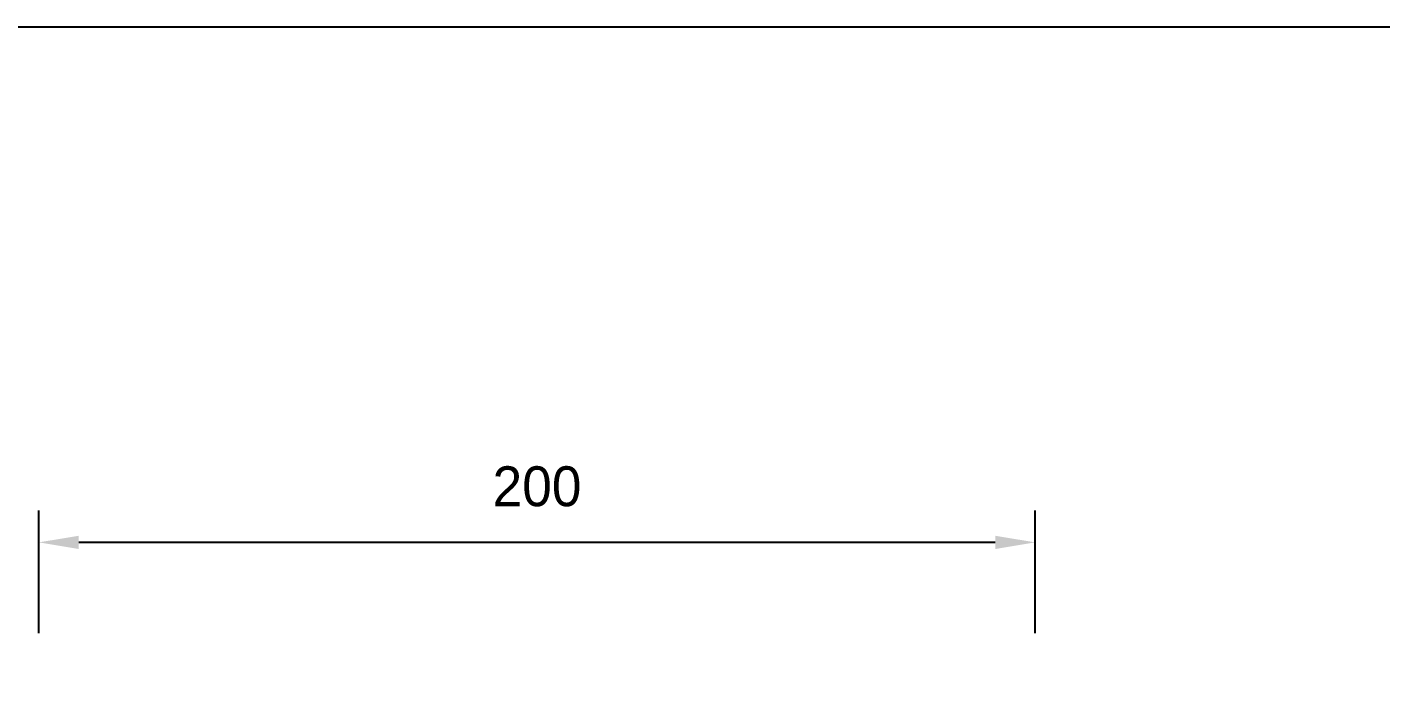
# Model space of a CAD drawing. Header units: millimetres. Extents: x 1398 to 1463.6, y 278.6 to 295.8.
# Drawn here: x 1423.135 to 1425.853, y 294.245 to 295.567 of the extents above; entities that cross this region are included whole.
import ezdxf

# ---------------------------------------------------------------- set-up
doc = ezdxf.new("R2010")
doc.units = ezdxf.units.MM
doc.styles.add('2', font='SCRIPTC.SHX', dxfattribs={"height": 0.2})
doc.styles.add('ROMANS', font='romans')
doc.dimstyles.get("Standard").update_dxf_attribs({"dimscale": 75, "dimtxt": 0.1, "dimasz": 0.1, "dimexe": 0.08, "dimexo": 0.06, "dimgap": 0.09, "dimtad": 1, "dimtih": 1, "dimtoh": 1, "dimzin": 0, "dimdsep": 46, "dimtxsty": 'Standard', "dimcen": 0.01, "dimclrd": 7, "dimclre": 7, "dimclrt": 7, "dimadec": 0, "dimazin": 0, "dimtfac": 1.8, "dimtofl": 0, "dimtmove": 2, "dimatfit": 3, "dimfxl": 0, "dimtolj": 1, "dimtzin": 0, "dimarcsym": 0})

# ---------------------------------------------------------------- blocks, each defined once
blk = doc.blocks.new('*D30')
at = {"color": 5, "linetype": 'ByBlock'}
for p, q in [((-3259.08, -3728.63), (-3259.08, -3716.31)), ((-3159.08, -3728.63), (-3159.08, -3716.31)), ((-3163.08, -3719.51), (-3255.08, -3719.51))]:
    blk.add_line(p, q, dxfattribs=at)
for points in [[(-3255.08, -3718.85), (-3255.08, -3720.18), (-3259.08, -3719.51)], [(-3163.08, -3718.85), (-3163.08, -3720.18), (-3159.08, -3719.51)]]:
    blk.add_solid(points, dxfattribs=at)
at = {"layer": 'DEFPOINTS', "color": 0, "linetype": 'ByBlock'}
for p in [(-3259.08, -3719.51), (-3259.08, -3731.03), (-3159.08, -3731.03)]:
    blk.add_point(p, dxfattribs=at)
at = {"color": 5, "linetype": 'ByBlock', "insert": (-3209.08, -3713.91), "char_height": 4, "attachment_point": 5}
blk.add_mtext('\\A1;200', dxfattribs=at)
blk = doc.blocks.new('A$C03A07C7F')
blk.add_lwpolyline([(830.752, 0.36), (1600.752, 0.36), (1600.752, 565.36), (830.752, 565.36)], close=True)
for tag, p, style in [('ROSY', (683.087, 26.495), '2'), ('30/10/02', (715.706, 16.31), 'ROMANS'), ('ROSY', (1513.839, 14.827), '2'), ('ROSY', (2354.851, 14.827), '2'), ('ROSY', (3194.181, 14.827), '2'), ('30/10/02', (1546.458, 4.642), 'ROMANS'), ('30/10/02', (2387.471, 4.642), 'ROMANS'), ('30/10/02', (3226.8, 4.642), 'ROMANS')]:
    blk.add_attdef(tag, p, '', height=2.88, dxfattribs=dict(style=style))
dim = blk.add_aligned_dim(p1=(1360.437, 502.14), p2=(1260.429, 502.14), distance=-11.519, text='200', dimstyle='Standard', override={"dimscale": 40, "dimclrd": 5, "dimclre": 5, "dimclrt": 5})
dim.commit()
dim.dimension.update_dxf_attribs({"geometry": '*D30', "text_midpoint": (1310.433, 519.259), "insert": (4519.514, 4233.173)})

msp = doc.modelspace()

# ---------------------------------------------------------------- block references
at = {"xscale": 0.01999999999999991, "yscale": 0.01999999999999991, "zscale": 0.01999999999999991}
msp.add_blockref('A$C03A07C7F', (1397.9505, 284.2598), dxfattribs=at)

doc.saveas('drawing.dxf')
